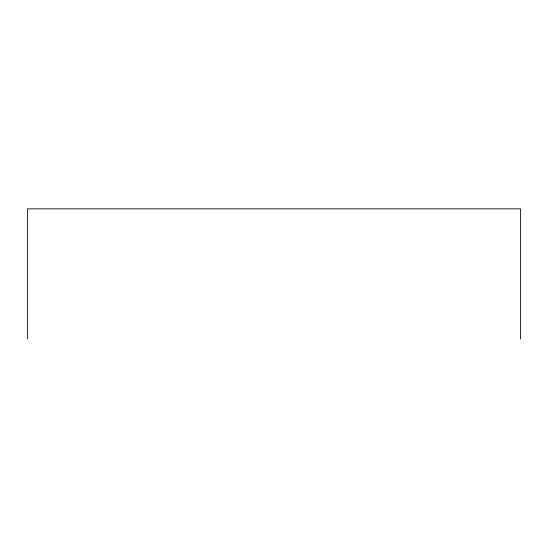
<?xml version="1.0" encoding="UTF-8"?>
<svg xmlns="http://www.w3.org/2000/svg" width="548" height="548" viewBox="0 0 548 548"><rect width="100%" height="100%" fill="white"/><g stroke="black" fill="none" stroke-linecap="round" stroke-linejoin="round"><path stroke-width="0.82" d="M520.6 339.144L520.6 208.857L27.4 208.857L27.4 339.144"/></g></svg>
